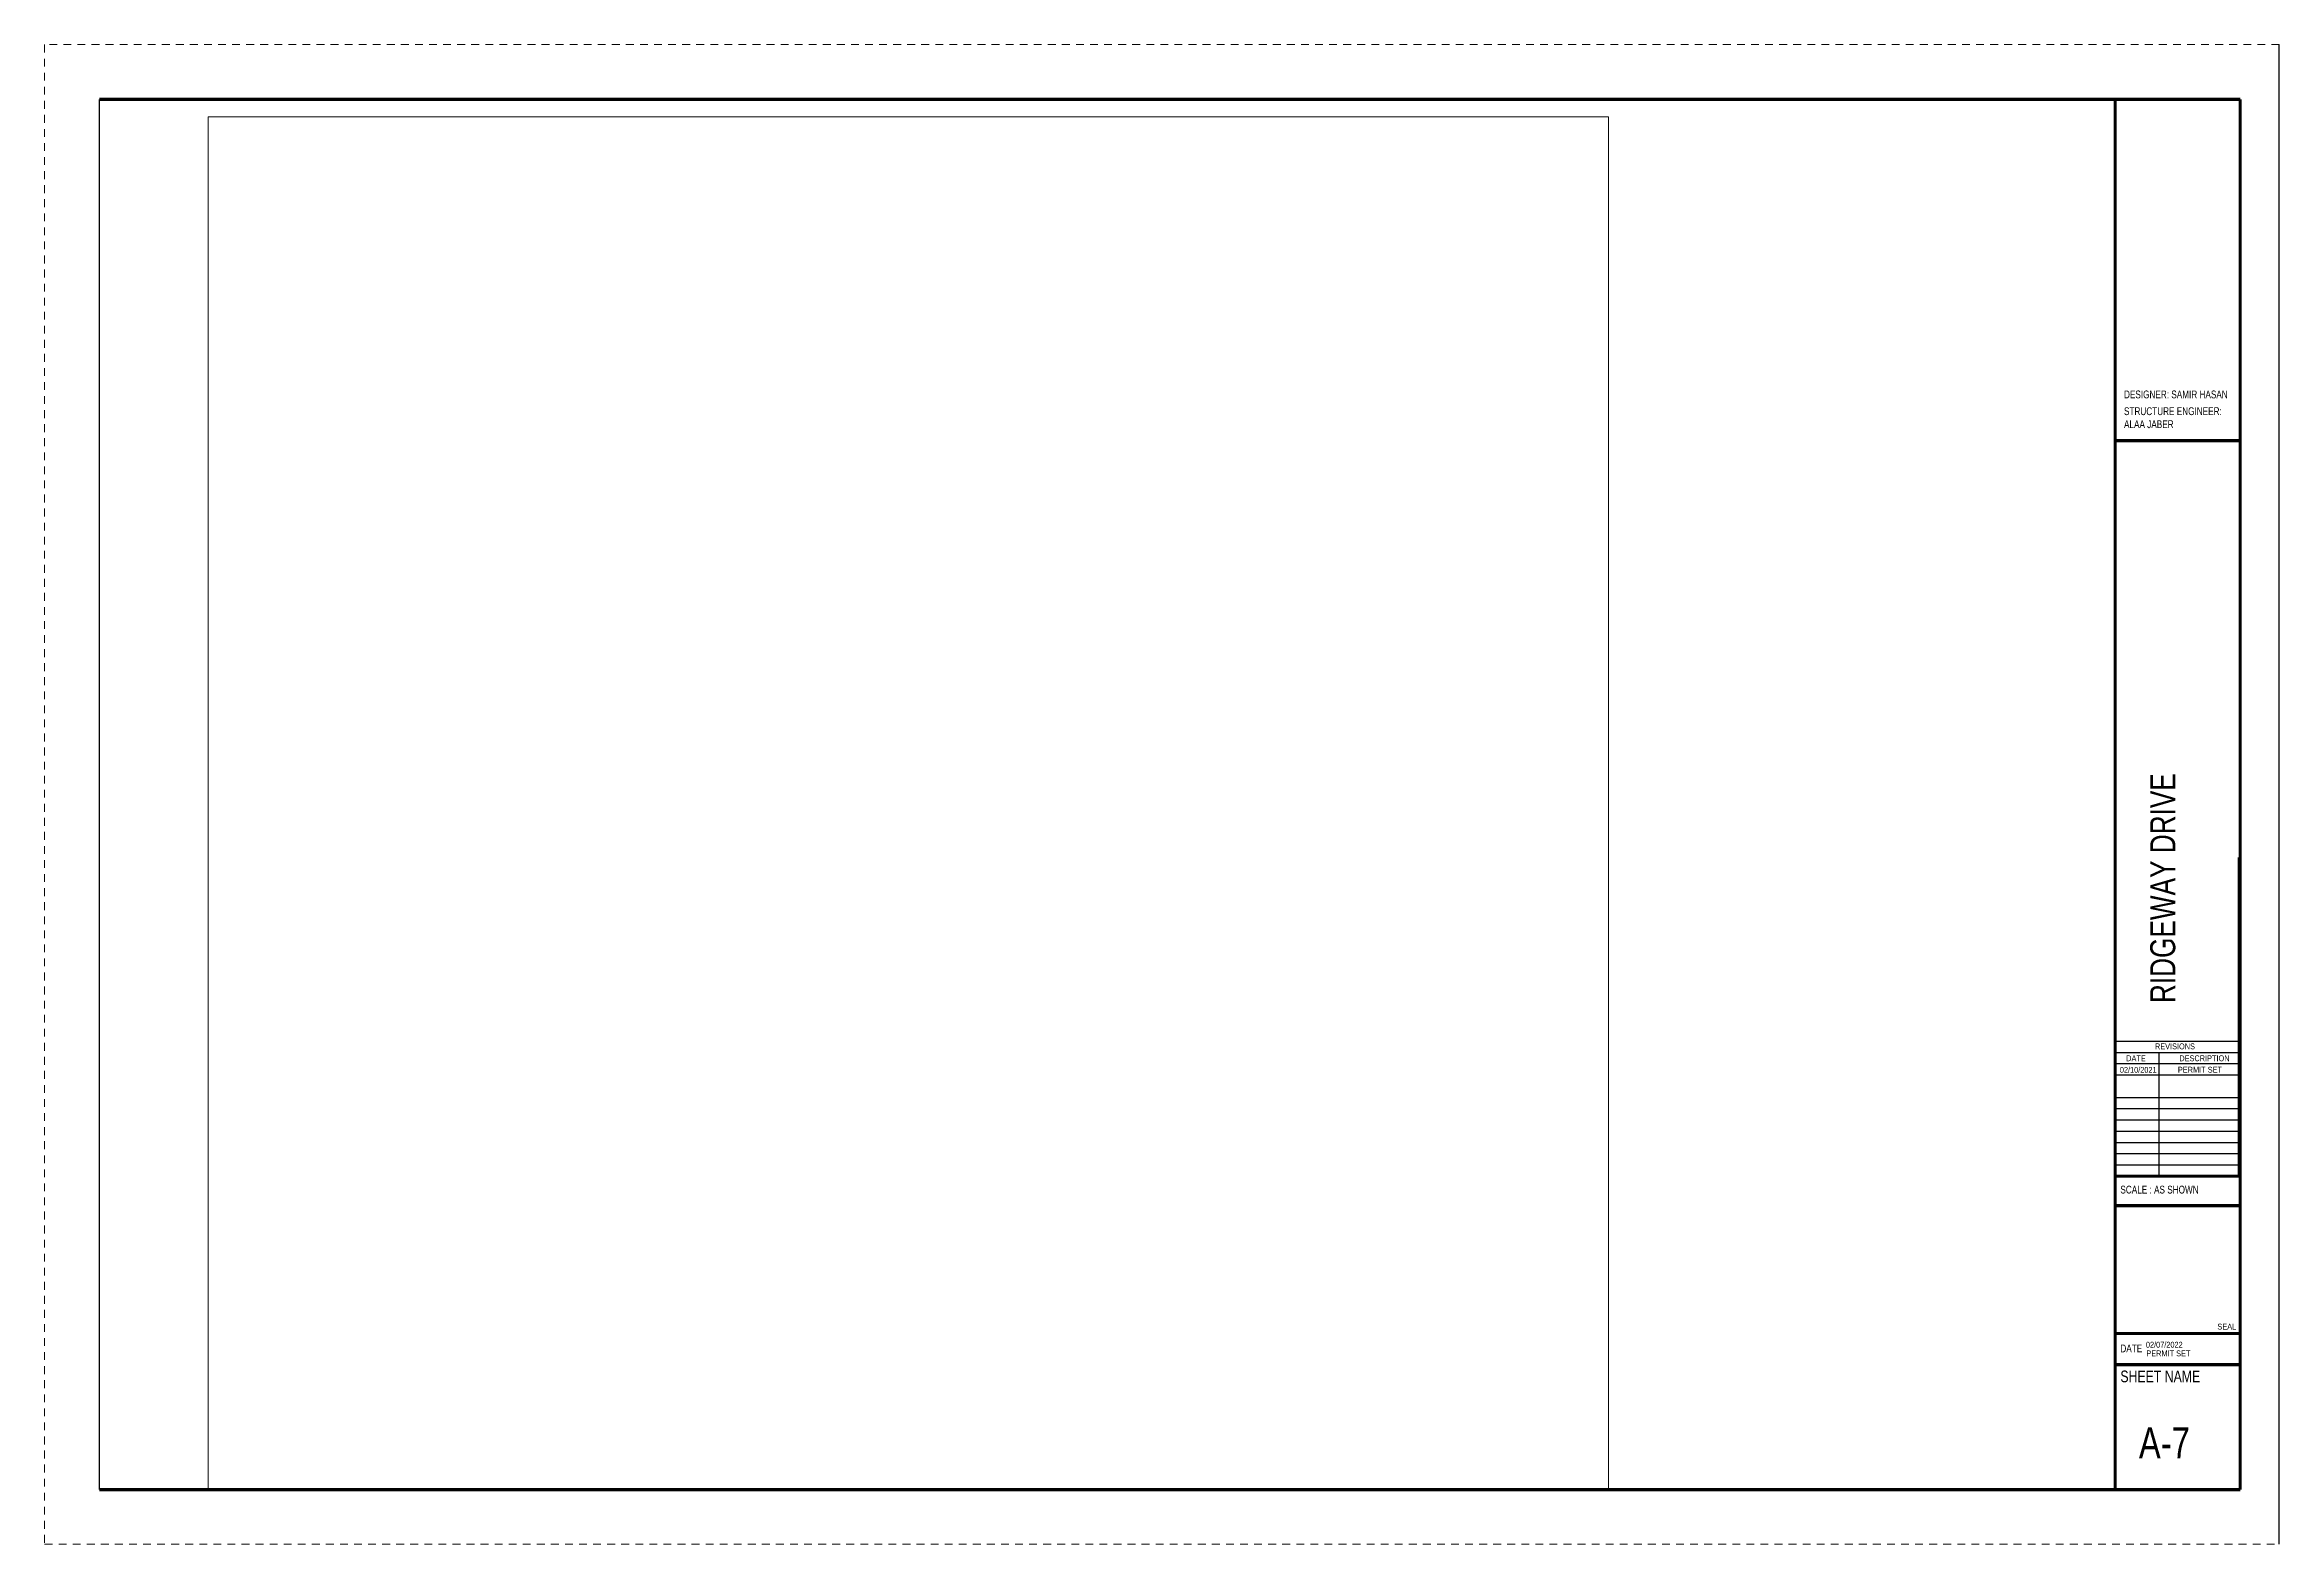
# Paper-space layout 'A7' of a CAD drawing. Extents: x 38.4 to 74.2, y 15.7 to 39.7.
import ezdxf

# ---------------------------------------------------------------- set-up
doc = ezdxf.new("R2010")
doc.units = 0
doc.header["$LTSCALE"] = 20
doc.header["$MEASUREMENT"] = 0
doc.linetypes.add('HIDDEN2', pattern=[0.1875, 0.125, -0.0625])
doc.layers.get('0').update_dxf_attribs({"lineweight": 9})
doc.layers.add('Border', color=53, linetype='Continuous')
doc.layers.add('No Plot', color=33, linetype='HIDDEN2', lineweight=18, plot=False)
doc.styles.add('Text - MM', font='arial.ttf', dxfattribs={"width": 0.75, "height": 0.09375})

psp = doc.layouts.new('A7')

# ---------------------------------------------------------------- linework, layer by layer
at = {"linetype": 'HIDDEN2', "ltscale": 0.05}
for p, q in [((74.164, 39.701), (38.414, 39.701)), ((38.414, 39.701), (38.414, 15.701)), ((38.414, 15.701), (74.164, 15.701))]:
    psp.add_line(p, q, dxfattribs=at)
at = {"layer": 'Border'}
for p, q in [((74.164, 15.701), (74.164, 39.701)), ((39.289, 38.826), (73.539, 38.826)), ((73.539, 38.826), (39.289, 38.826)), ((39.289, 16.576), (39.289, 38.826)), ((71.539, 38.826), (71.539, 16.576)), ((73.539, 38.826), (73.539, 16.576)), ((71.539, 33.363), (73.539, 33.363)), ((73.539, 32.576), (73.539, 24.701)), ((73.513, 21.594), (73.513, 26.695)), ((71.539, 23.754), (73.539, 23.754)), ((71.539, 23.574), (73.539, 23.574)), ((71.539, 23.394), (73.539, 23.394)), ((72.236, 23.574), (72.236, 21.594)), ((71.539, 23.214), (73.539, 23.214)), ((71.539, 22.854), (73.539, 22.854)), ((71.539, 22.674), (73.539, 22.674)), ((71.539, 22.494), (73.539, 22.494)), ((71.539, 22.314), (73.539, 22.314)), ((71.539, 22.134), (73.539, 22.134)), ((71.539, 21.954), (73.539, 21.954)), ((71.539, 21.774), (73.539, 21.774)), ((71.539, 21.594), (73.539, 21.594)), ((73.539, 19.076), (71.539, 19.076)), ((73.539, 18.576), (71.539, 18.576)), ((73.539, 16.576), (39.289, 16.576))]:
    psp.add_line(p, q, dxfattribs=at)
at = {"layer": 'Border', "const_width": 0.05}
for points in [[(39.289, 38.826), (73.539, 38.826)], [(71.539, 38.826), (71.539, 16.576)], [(73.539, 38.826), (73.539, 16.576)], [(71.539, 33.363), (73.539, 33.363)], [(71.539, 21.594), (73.539, 21.594)], [(71.539, 21.12), (73.539, 21.12)], [(71.539, 19.076), (73.539, 19.076)], [(71.539, 18.576), (73.539, 18.576)], [(73.539, 16.576), (39.289, 16.576)]]:
    psp.add_lwpolyline(points, dxfattribs=at)

# ---------------------------------------------------------------- texts
at = {"layer": 'Border', "style": 'Text - MM'}
for s, insert, char_height, width, attachment_point in [('DESIGNER: SAMIR HASAN', (71.68, 34.166), 0.125, 2.86487, 1), ('\\PSTRUCTURE ENGINEER:\\PALAA JABER', (71.68, 34.106), 0.125, 2.86487, 1), ('REVISIONS', (72.495, 23.717), 0.0938, 1.1254, 2), ('02/10/2021', (71.613, 23.341), 0.0938, 1.1254, 1), ('DATE', (71.715, 23.526), 0.0938, 1.1254, 1), ('PERMIT SET', (72.542, 23.343), 0.0938, 1.1254, 1), ('DESCRIPTION', (72.565, 23.526), 0.09375, 1.1254, 1), ('SCALE : AS SHOWN', (71.622, 21.44), 0.125, 1.76597, 1), ('SEAL', (73.475, 19.232), 0.0938, 0.44116, 3), ('DATE', (71.622, 18.898), 0.125, 1.76597, 1), ('02/07/2022', (72.03, 18.942), 0.0938, 1.1254, 1), ('PERMIT SET', (72.037, 18.803), 0.0938, 1.1254, 1), ('SHEET NAME', (71.622, 18.482), 0.1875, 1.76597, 1), ('A-7', (72.733, 17.075), 0.5, 1.75547, 9)]:
    psp.add_mtext(s, dxfattribs=dict(at, insert=insert, char_height=char_height, width=width, attachment_point=attachment_point))
at = {"layer": 'Border', "insert": (72.1, 24.363), "char_height": 0.4, "width": 8.94873, "attachment_point": 1, "rotation": 90, "style": 'Text - MM'}
psp.add_mtext('RIDGEWAY DRIVE', dxfattribs=at)

# ---------------------------------------------------------------- viewports
at = {"layer": 'No Plot'}
psp.add_viewport(center=(52.232, 27.56), size=(22.404, 21.96786), view_center_point=(16465.75862, 2519.60915), view_height=702.9715533, dxfattribs=at)

doc.saveas('drawing.dxf')
